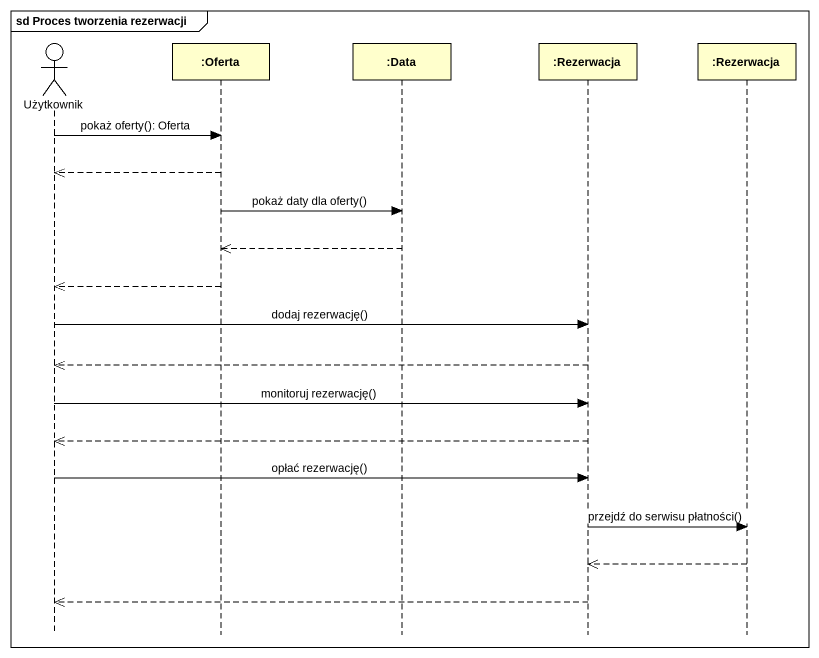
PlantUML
@startuml
mainframe sd Proces tworzenia rezerwacji
hide footbox
actor Użytkownik
participant ":Oferta" as Oferta
participant ":Data" as Data
participant ":Rezerwacja" as Rezerwacja
participant ":Rezerwacja" as Rezerwacja_2

Użytkownik -> Oferta : pokaż oferty(): Oferta
Oferta -->> Użytkownik
Oferta -> Data : pokaż daty dla oferty()
Data -->> Oferta
Oferta -->> Użytkownik
Użytkownik -> Rezerwacja : dodaj rezerwację()
Rezerwacja -->> Użytkownik
Użytkownik -> Rezerwacja : monitoruj rezerwację()
Rezerwacja -->> Użytkownik
Użytkownik -> Rezerwacja : opłać rezerwację()
Rezerwacja -> Rezerwacja_2 : przejdź do serwisu płatności()
Rezerwacja_2 -->> Rezerwacja
Rezerwacja -->> Użytkownik
@enduml
